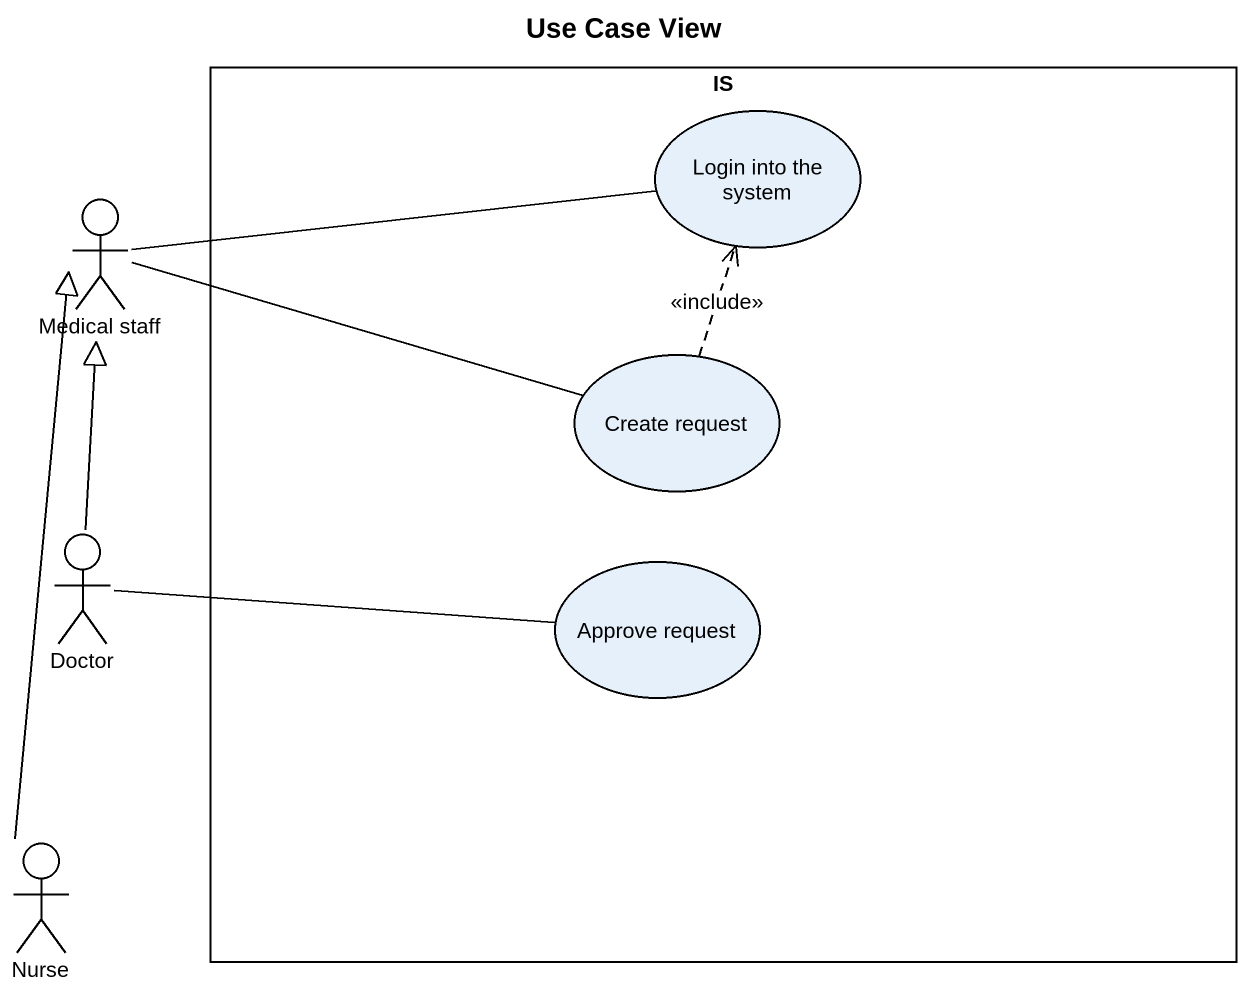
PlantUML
@startuml
title Use Case View
rectangle IS {
  usecase "Login into the system" as Login_into_the_system
  usecase "Create request" as Create_request
  usecase "Approve request" as Approve_request
}
actor "Medical staff" as Medical_staff
actor Doctor
actor Nurse
Medical_staff -right- Login_into_the_system
Medical_staff -right- Create_request
Create_request .up.> Login_into_the_system : <<include>>
Doctor -up-|> Medical_staff
Doctor -right- Approve_request
Nurse -up-|> Medical_staff
@enduml
